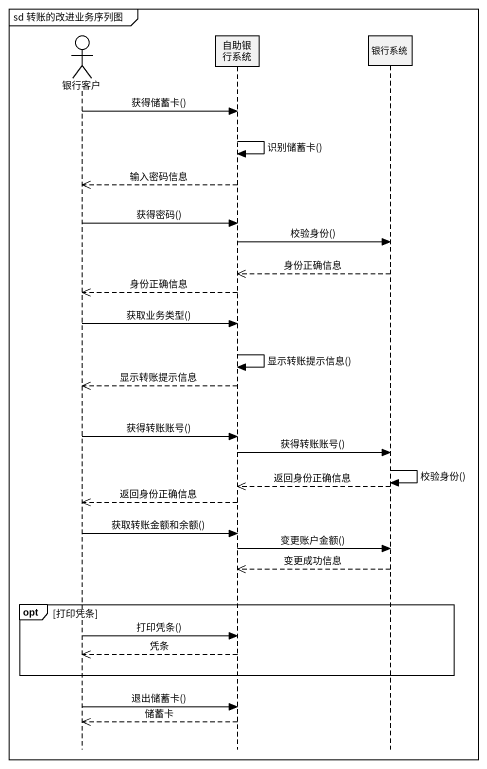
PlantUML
@startuml
mainframe sd 转账的改进业务序列图
hide footbox
actor 银行客户
participant 自助银行系统
participant 银行系统

银行客户 -> 自助银行系统 : 获得储蓄卡()
自助银行系统 -> 自助银行系统 : 识别储蓄卡()
自助银行系统 -->> 银行客户 : 输入密码信息
银行客户 -> 自助银行系统 : 获得密码()
自助银行系统 -> 银行系统 : 校验身份()
银行系统 -->> 自助银行系统 : 身份正确信息
自助银行系统 -->> 银行客户 : 身份正确信息
银行客户 -> 自助银行系统 : 获取业务类型()
自助银行系统 -> 自助银行系统 : 显示转账提示信息()
自助银行系统 -->> 银行客户 : 显示转账提示信息
银行客户 -> 自助银行系统 : 获得转账账号()
自助银行系统 -> 银行系统 : 获得转账账号()
银行系统 -> 银行系统 : 校验身份()
银行系统 -->> 自助银行系统 : 返回身份正确信息
自助银行系统 -->> 银行客户 : 返回身份正确信息
银行客户 -> 自助银行系统 : 获取转账金额和余额()
自助银行系统 -> 银行系统 : 变更账户金额()
银行系统 -->> 自助银行系统 : 变更成功信息
opt 打印凭条
  银行客户 -> 自助银行系统 : 打印凭条()
  自助银行系统 -->> 银行客户 : 凭条
end
银行客户 -> 自助银行系统 : 退出储蓄卡()
自助银行系统 -->> 银行客户 : 储蓄卡
@enduml
